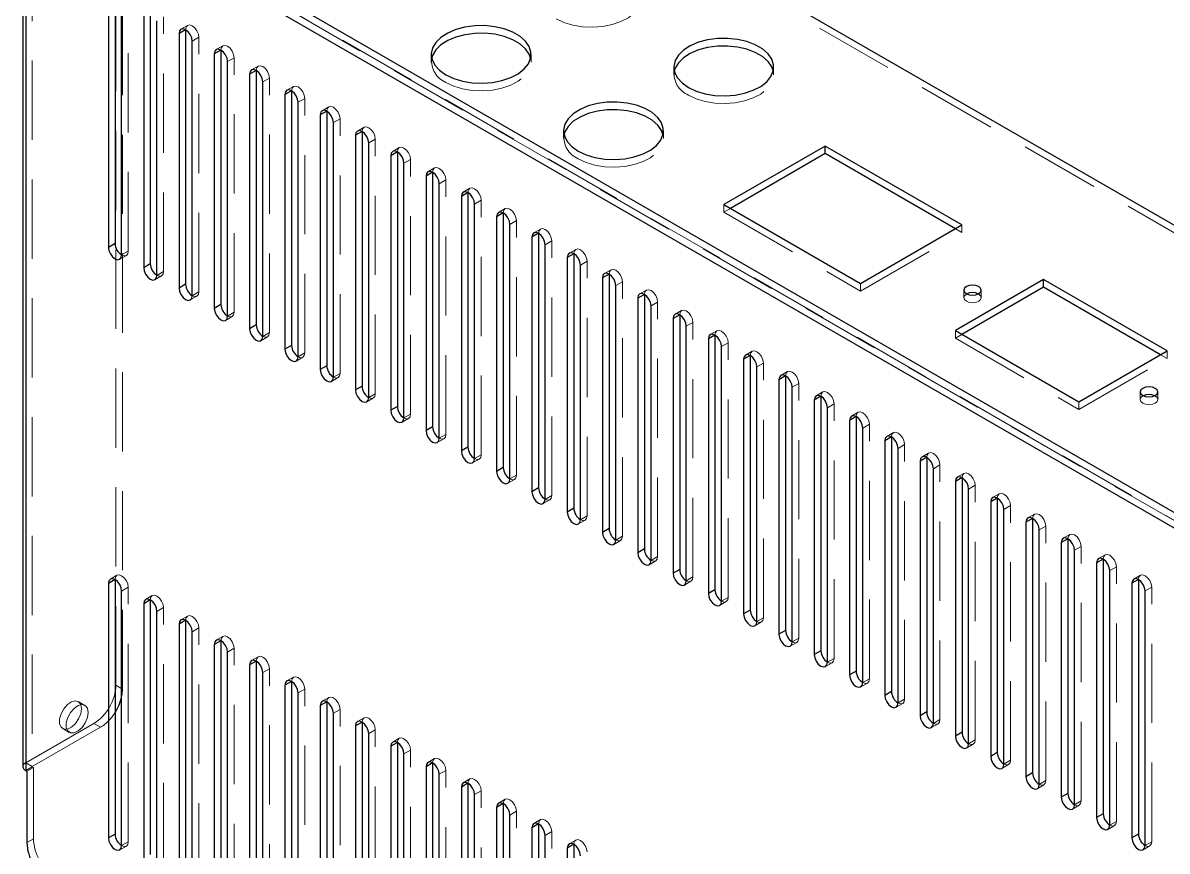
# Model space of a CAD drawing. Header units: millimetres. Extents: x 20 to 1161, y 26 to 820.
# Drawn here: x 962 to 1035.4, y 703.5 to 756.6 of the extents above; entities that cross this region are included whole.
import ezdxf

# ---------------------------------------------------------------- set-up
doc = ezdxf.new("R2010")
doc.units = ezdxf.units.MM
doc.header["$LTSCALE"] = 4
doc.linetypes.add('HIDDEN', pattern=[1.905, 1.27, -0.635])

msp = doc.modelspace()

# ---------------------------------------------------------------- linework, layer by layer
at = {"color": 7, "linetype": 'Continuous', "lineweight": 25}
for p, q in [((980.094, 775.819), (1097.191, 708.22)), ((962.713, 767.418), (1082.638, 698.187)), ((1082.2, 697.427), (962.275, 766.659)), ((962.022, 761.808), (962.022, 708.897)), ((962.204, 761.555), (962.204, 708.644)), ((967.932, 758.788), (967.932, 742.457)), ((967.507, 758.543), (967.507, 742.212)), ((968.356, 741.722), (968.356, 758.053)), ((969.77, 757.237), (969.77, 740.906)), ((970.194, 757.481), (970.194, 741.151)), ((970.619, 740.416), (970.619, 756.747)), ((972.457, 756.175), (972.033, 755.93)), ((972.033, 755.93), (972.033, 739.6)), ((972.457, 756.175), (972.457, 739.844)), ((972.881, 739.11), (972.881, 755.44)), ((974.72, 754.869), (974.296, 754.624)), ((974.296, 754.624), (974.296, 738.293)), ((974.72, 754.869), (974.72, 738.538)), ((975.144, 737.803), (975.144, 754.134)), ((976.983, 753.563), (976.558, 753.318)), ((976.983, 753.563), (976.983, 737.232)), ((976.558, 753.318), (976.558, 736.987)), ((977.407, 736.497), (977.407, 752.828)), ((979.245, 752.256), (978.821, 752.012)), ((978.821, 752.012), (978.821, 735.681)), ((979.245, 752.256), (979.245, 735.926)), ((979.67, 735.191), (979.67, 751.522)), ((981.508, 750.95), (981.084, 750.705)), ((981.084, 750.705), (981.084, 734.374)), ((981.508, 750.95), (981.508, 734.619)), ((981.932, 733.885), (981.932, 750.215)), ((983.771, 749.644), (983.347, 749.399)), ((983.347, 749.399), (983.347, 733.068)), ((983.771, 749.644), (983.771, 733.313)), ((984.195, 732.578), (984.195, 748.909)), ((986.034, 748.338), (985.609, 748.093)), ((986.034, 748.338), (986.034, 732.007)), ((1013.467, 748.713), (1006.961, 744.957)), ((1022.235, 743.651), (1013.467, 748.713)), ((1013.467, 748.223), (1013.467, 748.713)), ((985.609, 748.093), (985.609, 731.762)), ((986.458, 731.272), (986.458, 747.603)), ((1013.467, 748.223), (1007.386, 744.712)), ((1021.81, 743.406), (1013.467, 748.223)), ((988.296, 747.031), (987.872, 746.787)), ((988.296, 747.031), (988.296, 730.701)), ((987.872, 746.787), (987.872, 730.456)), ((988.721, 729.966), (988.721, 746.297)), ((990.559, 745.725), (990.135, 745.48)), ((990.135, 745.48), (990.135, 729.149)), ((990.559, 745.725), (990.559, 729.394)), ((990.983, 728.66), (990.983, 744.99)), ((1006.961, 744.957), (1015.729, 739.895)), ((992.822, 744.419), (992.398, 744.174)), ((992.398, 744.174), (992.398, 727.843)), ((992.822, 744.419), (992.822, 728.088)), ((993.246, 727.353), (993.246, 743.684)), ((1015.729, 739.895), (1022.235, 743.651)), ((995.085, 743.113), (994.66, 742.868)), ((994.66, 742.868), (994.66, 726.537)), ((995.085, 743.113), (995.085, 726.782)), ((967.932, 742.457), (967.507, 742.212)), ((995.509, 726.047), (995.509, 742.378)), ((997.347, 741.806), (996.923, 741.562)), ((997.347, 741.806), (997.347, 725.476)), ((970.194, 741.151), (969.77, 740.906)), ((996.923, 741.562), (996.923, 725.231)), ((997.772, 724.741), (997.772, 741.072)), ((999.61, 740.5), (999.186, 740.255)), ((999.61, 740.5), (999.61, 724.169)), ((972.457, 739.844), (972.033, 739.6)), ((999.186, 740.255), (999.186, 723.924)), ((1000.034, 723.435), (1000.034, 739.765)), ((1027.467, 740.14), (1021.81, 736.875)), ((1027.467, 739.65), (1022.235, 736.63)), ((1035.387, 735.568), (1027.467, 740.14)), ((1027.467, 739.65), (1027.467, 740.14)), ((1034.963, 735.324), (1027.467, 739.65)), ((1001.873, 739.194), (1001.448, 738.949)), ((1001.448, 738.949), (1001.448, 722.618)), ((1001.873, 739.194), (1001.873, 722.863)), ((974.72, 738.538), (974.296, 738.293)), ((1002.297, 722.128), (1002.297, 738.459)), ((1004.135, 737.888), (1003.711, 737.643)), ((1003.711, 737.643), (1003.711, 721.312)), ((1004.135, 737.888), (1004.135, 721.557)), ((976.983, 737.232), (976.558, 736.987)), ((1004.56, 720.822), (1004.56, 737.153)), ((1021.81, 736.875), (1029.73, 732.303)), ((979.245, 735.926), (978.821, 735.681)), ((1006.398, 736.581), (1005.974, 736.337)), ((1005.974, 736.337), (1005.974, 720.006)), ((1006.398, 736.581), (1006.398, 720.251)), ((1006.822, 719.516), (1006.822, 735.847)), ((1008.661, 735.275), (1008.237, 735.03)), ((1008.661, 735.275), (1008.661, 718.944)), ((1029.73, 732.303), (1035.387, 735.568)), ((981.508, 734.619), (981.084, 734.374)), ((1008.237, 735.03), (1008.237, 718.699)), ((1009.085, 718.21), (1009.085, 734.54)), ((1010.924, 733.969), (1010.499, 733.724)), ((1010.499, 733.724), (1010.499, 717.393)), ((1010.924, 733.969), (1010.924, 717.638)), ((983.771, 733.313), (983.347, 733.068)), ((1011.348, 716.903), (1011.348, 733.234)), ((1013.186, 732.663), (1012.762, 732.418)), ((1012.762, 732.418), (1012.762, 716.087)), ((1013.186, 732.663), (1013.186, 716.332)), ((986.034, 732.007), (985.609, 731.762)), ((1013.611, 715.597), (1013.611, 731.928)), ((1015.449, 731.356), (1015.025, 731.112)), ((1015.025, 731.112), (1015.025, 714.781)), ((1015.449, 731.356), (1015.449, 715.026)), ((988.296, 730.701), (987.872, 730.456)), ((1015.873, 714.291), (1015.873, 730.622)), ((1017.712, 730.05), (1017.288, 729.805)), ((1017.712, 730.05), (1017.712, 713.719)), ((990.559, 729.394), (990.135, 729.149)), ((1017.288, 729.805), (1017.288, 713.474)), ((1018.136, 712.985), (1018.136, 729.315)), ((1019.975, 728.744), (1019.55, 728.499)), ((1019.975, 728.744), (1019.975, 712.413)), ((992.822, 728.088), (992.398, 727.843)), ((1019.55, 728.499), (1019.55, 712.168)), ((1020.399, 711.678), (1020.399, 728.009)), ((1022.237, 727.438), (1021.813, 727.193)), ((1021.813, 727.193), (1021.813, 710.862)), ((1022.237, 727.438), (1022.237, 711.107)), ((995.085, 726.782), (994.66, 726.537)), ((1022.662, 710.372), (1022.662, 726.703)), ((1024.5, 726.131), (1024.076, 725.887)), ((1024.076, 725.887), (1024.076, 709.556)), ((1024.5, 726.131), (1024.5, 709.801)), ((997.347, 725.476), (996.923, 725.231)), ((1024.924, 709.066), (1024.924, 725.397)), ((999.61, 724.169), (999.186, 723.924)), ((1026.763, 724.825), (1026.339, 724.58)), ((1026.339, 724.58), (1026.339, 708.249)), ((1026.763, 724.825), (1026.763, 708.494)), ((1027.187, 707.76), (1027.187, 724.09)), ((1029.026, 723.519), (1028.601, 723.274)), ((1029.026, 723.519), (1029.026, 707.188)), ((1001.873, 722.863), (1001.448, 722.618)), ((1028.601, 723.274), (1028.601, 706.943)), ((1029.45, 706.453), (1029.45, 722.784)), ((1031.288, 722.213), (1030.864, 721.968)), ((1030.864, 721.968), (1030.864, 705.637)), ((1031.288, 722.213), (1031.288, 705.882)), ((1004.135, 721.557), (1003.711, 721.312)), ((1031.713, 705.147), (1031.713, 721.478)), ((967.932, 720.9), (967.507, 720.655)), ((967.507, 720.655), (967.507, 704.325)), ((967.932, 720.9), (967.932, 704.569)), ((1033.551, 720.906), (1033.127, 720.661)), ((1033.127, 720.661), (1033.127, 704.331)), ((1033.551, 720.906), (1033.551, 704.576)), ((968.356, 703.835), (968.356, 720.165)), ((1006.398, 720.251), (1005.974, 720.006)), ((1033.975, 703.841), (1033.975, 720.172)), ((970.194, 719.594), (969.77, 719.349)), ((969.77, 719.349), (969.77, 703.018)), ((970.194, 719.594), (970.194, 703.263)), ((970.619, 702.528), (970.619, 718.859)), ((972.457, 718.288), (972.033, 718.043)), ((972.457, 718.288), (972.457, 701.957)), ((1008.661, 718.944), (1008.237, 718.699)), ((972.033, 718.043), (972.033, 701.712)), ((972.881, 701.222), (972.881, 717.553)), ((1010.924, 717.638), (1010.499, 717.393)), ((974.72, 716.981), (974.296, 716.737)), ((974.72, 716.981), (974.72, 700.651)), ((974.296, 716.737), (974.296, 700.406)), ((975.144, 699.916), (975.144, 716.247)), ((1013.186, 716.332), (1012.762, 716.087)), ((976.983, 715.675), (976.558, 715.43)), ((976.558, 715.43), (976.558, 699.1)), ((976.983, 715.675), (976.983, 699.344)), ((977.407, 698.61), (977.407, 714.94)), ((1015.449, 715.026), (1015.025, 714.781)), ((979.245, 714.369), (978.821, 714.124)), ((978.821, 714.124), (978.821, 697.793)), ((979.245, 714.369), (979.245, 698.038)), ((979.67, 697.303), (979.67, 713.634)), ((1017.712, 713.719), (1017.288, 713.474)), ((981.508, 713.063), (981.084, 712.818)), ((981.084, 712.818), (981.084, 696.487)), ((981.508, 713.063), (981.508, 696.732)), ((1019.975, 712.413), (1019.55, 712.168)), ((981.932, 695.997), (981.932, 712.328)), ((983.771, 711.756), (983.347, 711.512)), ((983.771, 711.756), (983.771, 695.426)), ((983.347, 711.512), (983.347, 695.181)), ((984.195, 694.691), (984.195, 711.022)), ((1022.237, 711.107), (1021.813, 710.862)), ((986.034, 710.45), (985.609, 710.205)), ((985.609, 710.205), (985.609, 693.874)), ((986.034, 710.45), (986.034, 694.119)), ((986.458, 693.385), (986.458, 709.715)), ((1024.5, 709.801), (1024.076, 709.556)), ((988.296, 709.144), (987.872, 708.899)), ((987.872, 708.899), (987.872, 692.568)), ((988.296, 709.144), (988.296, 692.813)), ((962.204, 708.644), (962.275, 708.603)), ((962.275, 708.603), (962.275, 704.03)), ((988.721, 692.078), (988.721, 708.409)), ((1026.763, 708.494), (1026.339, 708.249)), ((990.559, 707.838), (990.135, 707.593)), ((990.135, 707.593), (990.135, 691.262)), ((990.559, 707.838), (990.559, 691.507)), ((990.983, 690.772), (990.983, 707.103)), ((992.822, 706.531), (992.398, 706.287)), ((992.822, 706.531), (992.822, 690.201)), ((1029.026, 707.188), (1028.601, 706.943)), ((992.398, 706.287), (992.398, 689.956)), ((993.246, 689.466), (993.246, 705.797)), ((1031.288, 705.882), (1030.864, 705.637)), ((995.085, 705.225), (994.66, 704.98)), ((995.085, 705.225), (995.085, 688.894)), ((967.932, 704.569), (967.507, 704.325)), ((994.66, 704.98), (994.66, 688.649)), ((995.509, 688.16), (995.509, 704.49)), ((1033.551, 704.576), (1033.127, 704.331)), ((997.347, 703.919), (996.923, 703.674)), ((996.923, 703.674), (996.923, 687.343)), ((997.347, 703.919), (997.347, 687.588))]:
    msp.add_line(p, q, dxfattribs=at)
at = {"color": 7, "linetype": 'HIDDEN', "lineweight": 18}
for p, q in [((980.094, 775.329), (1097.191, 707.73)), ((1082.624, 697.672), (962.699, 766.904)), ((962.713, 766.928), (1082.638, 697.697)), ((967.988, 714.122), (967.988, 763.768)), ((968.412, 713.877), (968.412, 763.523)), ((962.622, 761.808), (962.622, 708.897)), ((962.628, 761.8), (962.628, 708.888)), ((968.78, 741.967), (968.78, 758.298)), ((971.043, 740.661), (971.043, 756.992)), ((972.581, 756.45), (972.157, 756.205)), ((973.306, 755.685), (972.881, 755.44)), ((973.306, 739.355), (973.306, 755.685)), ((974.844, 755.144), (974.42, 754.899)), ((975.568, 754.379), (975.144, 754.134)), ((975.568, 738.048), (975.568, 754.379)), ((988.205, 754.591), (988.205, 754.101)), ((994.605, 754.101), (994.605, 754.591)), ((977.107, 753.837), (976.683, 753.593)), ((1003.761, 753.774), (1003.761, 753.284)), ((1010.161, 753.284), (1010.161, 753.774)), ((977.831, 753.073), (977.407, 752.828)), ((977.831, 736.742), (977.831, 753.073)), ((979.37, 752.531), (978.945, 752.286)), ((980.094, 751.767), (979.67, 751.522)), ((980.094, 735.436), (980.094, 751.767)), ((981.632, 751.225), (981.208, 750.98)), ((982.357, 750.46), (981.932, 750.215)), ((982.357, 734.13), (982.357, 750.46)), ((983.895, 749.919), (983.471, 749.674)), ((984.619, 749.154), (984.195, 748.909)), ((984.619, 732.823), (984.619, 749.154)), ((996.69, 749.692), (996.69, 749.202)), ((1003.09, 749.202), (1003.09, 749.692)), ((986.158, 748.612), (985.734, 748.368)), ((986.882, 747.848), (986.458, 747.603)), ((986.882, 731.517), (986.882, 747.848)), ((988.421, 747.306), (987.996, 747.061)), ((989.145, 746.542), (988.721, 746.297)), ((989.145, 730.211), (989.145, 746.542)), ((990.683, 746), (990.259, 745.755)), ((991.408, 745.235), (990.983, 744.99)), ((991.408, 728.905), (991.408, 745.235)), ((992.946, 744.694), (992.522, 744.449)), ((1006.961, 744.467), (1006.961, 744.957)), ((1007.386, 744.712), (1006.961, 744.467)), ((1006.961, 744.467), (1015.729, 739.406)), ((993.67, 743.929), (993.246, 743.684)), ((993.67, 727.598), (993.67, 743.929)), ((995.209, 743.387), (994.785, 743.142)), ((1022.235, 743.161), (1021.81, 743.406)), ((1022.235, 743.161), (1022.235, 743.651)), ((995.933, 742.623), (995.509, 742.378)), ((995.933, 726.292), (995.933, 742.623)), ((1015.729, 739.406), (1022.235, 743.161)), ((968.78, 741.967), (968.356, 741.722)), ((997.472, 742.081), (997.047, 741.836)), ((968.232, 741.447), (968.656, 741.692)), ((998.196, 741.317), (997.772, 741.072)), ((998.196, 724.986), (998.196, 741.317)), ((970.494, 740.141), (970.919, 740.386)), ((971.043, 740.661), (970.619, 740.416)), ((999.734, 740.775), (999.31, 740.53)), ((1000.459, 740.01), (1000.034, 739.765)), ((1000.459, 723.68), (1000.459, 740.01)), ((1015.729, 739.406), (1015.729, 739.895)), ((972.757, 738.835), (973.181, 739.08)), ((973.306, 739.355), (972.881, 739.11)), ((1001.997, 739.469), (1001.573, 739.224)), ((1022.354, 739.471), (1022.354, 738.981)), ((1023.474, 738.981), (1023.474, 739.471)), ((1002.721, 738.704), (1002.297, 738.459)), ((1002.721, 722.373), (1002.721, 738.704)), ((1004.26, 738.162), (1003.836, 737.917)), ((975.02, 737.529), (975.444, 737.774)), ((975.568, 738.048), (975.144, 737.803)), ((1004.984, 737.398), (1004.56, 737.153)), ((1004.984, 721.067), (1004.984, 737.398)), ((977.831, 736.742), (977.407, 736.497)), ((1006.523, 736.856), (1006.098, 736.611)), ((1021.81, 736.385), (1021.81, 736.875)), ((1022.235, 736.63), (1021.81, 736.385)), ((977.283, 736.222), (977.707, 736.467)), ((1007.247, 736.092), (1006.822, 735.847)), ((1007.247, 719.761), (1007.247, 736.092)), ((1021.81, 736.385), (1029.73, 731.813)), ((979.545, 734.916), (979.97, 735.161)), ((980.094, 735.436), (979.67, 735.191)), ((1008.785, 735.55), (1008.361, 735.305)), ((1035.387, 735.079), (1034.963, 735.324)), ((1035.387, 735.079), (1035.387, 735.568)), ((1009.509, 734.785), (1009.085, 734.54)), ((1009.509, 718.455), (1009.509, 734.785)), ((1029.73, 731.813), (1035.387, 735.079)), ((981.808, 733.61), (982.232, 733.855)), ((982.357, 734.13), (981.932, 733.885)), ((1011.048, 734.244), (1010.624, 733.999)), ((1011.772, 733.479), (1011.348, 733.234)), ((1011.772, 717.148), (1011.772, 733.479)), ((1013.311, 732.937), (1012.886, 732.692)), ((1033.667, 732.94), (1033.667, 732.45)), ((1034.787, 732.45), (1034.787, 732.94)), ((984.071, 732.304), (984.495, 732.549)), ((984.619, 732.823), (984.195, 732.578)), ((1029.73, 731.813), (1029.73, 732.303)), ((986.882, 731.517), (986.458, 731.272)), ((1014.035, 732.173), (1013.611, 731.928)), ((1014.035, 715.842), (1014.035, 732.173)), ((1015.573, 731.631), (1015.149, 731.386)), ((986.334, 730.997), (986.758, 731.242)), ((1016.298, 730.867), (1015.873, 730.622)), ((1016.298, 714.536), (1016.298, 730.867)), ((989.145, 730.211), (988.721, 729.966)), ((1017.836, 730.325), (1017.412, 730.08)), ((988.596, 729.691), (989.021, 729.936)), ((1018.56, 729.56), (1018.136, 729.315)), ((1018.56, 713.23), (1018.56, 729.56)), ((990.859, 728.385), (991.283, 728.63)), ((991.408, 728.905), (990.983, 728.66)), ((1020.099, 729.019), (1019.675, 728.774)), ((1020.823, 728.254), (1020.399, 728.009)), ((1020.823, 711.923), (1020.823, 728.254)), ((993.122, 727.079), (993.546, 727.324)), ((993.67, 727.598), (993.246, 727.353)), ((1022.362, 727.712), (1021.937, 727.467)), ((1023.086, 726.948), (1022.662, 726.703)), ((1023.086, 710.617), (1023.086, 726.948)), ((1024.624, 726.406), (1024.2, 726.161)), ((995.384, 725.772), (995.809, 726.017)), ((995.933, 726.292), (995.509, 726.047)), ((1025.349, 725.642), (1024.924, 725.397)), ((1025.349, 709.311), (1025.349, 725.642)), ((998.196, 724.986), (997.772, 724.741)), ((1026.887, 725.1), (1026.463, 724.855)), ((997.647, 724.466), (998.072, 724.711)), ((1027.611, 724.335), (1027.187, 724.09)), ((1027.611, 708.005), (1027.611, 724.335)), ((999.91, 723.16), (1000.334, 723.405)), ((1000.459, 723.68), (1000.034, 723.435)), ((1029.15, 723.794), (1028.726, 723.549)), ((1029.874, 723.029), (1029.45, 722.784)), ((1029.874, 706.698), (1029.874, 723.029)), ((1002.173, 721.854), (1002.597, 722.099)), ((1002.721, 722.373), (1002.297, 722.128)), ((1031.413, 722.487), (1030.988, 722.242)), ((1032.137, 721.723), (1031.713, 721.478)), ((1032.137, 705.392), (1032.137, 721.723)), ((968.056, 721.175), (967.632, 720.93)), ((1004.435, 720.547), (1004.86, 720.792)), ((1004.984, 721.067), (1004.56, 720.822)), ((1033.675, 721.181), (1033.251, 720.936)), ((968.78, 720.41), (968.356, 720.165)), ((968.78, 704.08), (968.78, 720.41)), ((970.319, 719.869), (969.894, 719.624)), ((1007.247, 719.761), (1006.822, 719.516)), ((1034.4, 720.417), (1033.975, 720.172)), ((1034.4, 704.086), (1034.4, 720.417)), ((971.043, 719.104), (970.619, 718.859)), ((971.043, 702.773), (971.043, 719.104)), ((1006.698, 719.241), (1007.122, 719.486)), ((972.581, 718.562), (972.157, 718.318)), ((1009.509, 718.455), (1009.085, 718.21)), ((973.306, 717.798), (972.881, 717.553)), ((973.306, 701.467), (973.306, 717.798)), ((1008.961, 717.935), (1009.385, 718.18)), ((974.844, 717.256), (974.42, 717.011)), ((1011.224, 716.629), (1011.648, 716.874)), ((1011.772, 717.148), (1011.348, 716.903)), ((975.568, 716.492), (975.144, 716.247)), ((975.568, 700.161), (975.568, 716.492)), ((977.107, 715.95), (976.683, 715.705)), ((1013.486, 715.322), (1013.911, 715.567)), ((1014.035, 715.842), (1013.611, 715.597)), ((977.831, 715.185), (977.407, 714.94)), ((977.831, 698.855), (977.831, 715.185)), ((979.37, 714.644), (978.945, 714.399)), ((968.412, 713.877), (967.988, 714.122)), ((980.094, 713.879), (979.67, 713.634)), ((980.094, 697.548), (980.094, 713.879)), ((1015.749, 714.016), (1016.173, 714.261)), ((1016.298, 714.536), (1015.873, 714.291)), ((981.632, 713.337), (981.208, 713.093)), ((1018.56, 713.23), (1018.136, 712.985)), ((965.999, 712.833), (965.575, 713.078)), ((982.357, 712.573), (981.932, 712.328)), ((982.357, 696.242), (982.357, 712.573)), ((1018.012, 712.71), (1018.436, 712.955)), ((962.204, 709.15), (966.574, 711.672)), ((966.574, 711.672), (966.998, 711.427)), ((983.895, 712.031), (983.471, 711.786)), ((1020.275, 711.404), (1020.699, 711.649)), ((1020.823, 711.923), (1020.399, 711.678)), ((962.628, 708.905), (966.998, 711.427)), ((964.575, 711.345), (964.999, 711.1)), ((984.619, 711.267), (984.195, 711.022)), ((984.619, 694.936), (984.619, 711.267)), ((986.158, 710.725), (985.734, 710.48)), ((1022.537, 710.097), (1022.962, 710.342)), ((1023.086, 710.617), (1022.662, 710.372)), ((986.882, 709.96), (986.458, 709.715)), ((986.882, 693.63), (986.882, 709.96)), ((962.628, 708.905), (962.204, 709.15)), ((962.628, 708.888), (962.204, 708.644)), ((962.699, 708.848), (962.275, 708.603)), ((962.628, 708.888), (962.699, 708.848)), ((962.699, 708.848), (962.699, 704.275)), ((988.421, 709.419), (987.996, 709.174)), ((1024.8, 708.791), (1025.224, 709.036)), ((1025.349, 709.311), (1024.924, 709.066)), ((989.145, 708.654), (988.721, 708.409)), ((989.145, 692.323), (989.145, 708.654)), ((990.683, 708.112), (990.259, 707.868)), ((1027.611, 708.005), (1027.187, 707.76)), ((991.408, 707.348), (990.983, 707.103)), ((991.408, 691.017), (991.408, 707.348)), ((1027.063, 707.485), (1027.487, 707.73)), ((992.946, 706.806), (992.522, 706.561)), ((1029.874, 706.698), (1029.45, 706.453)), ((993.67, 706.042), (993.246, 705.797)), ((993.67, 689.711), (993.67, 706.042)), ((1029.326, 706.179), (1029.75, 706.424)), ((995.209, 705.5), (994.785, 705.255)), ((1031.588, 704.872), (1032.013, 705.117)), ((1032.137, 705.392), (1031.713, 705.147)), ((995.933, 704.735), (995.509, 704.49)), ((995.933, 688.405), (995.933, 704.735)), ((962.699, 704.275), (962.275, 704.03)), ((968.232, 703.56), (968.656, 703.805)), ((968.78, 704.08), (968.356, 703.835)), ((997.472, 704.194), (997.047, 703.949)), ((1033.851, 703.566), (1034.275, 703.811)), ((1034.4, 704.086), (1033.975, 703.841))]:
    msp.add_line(p, q, dxfattribs=at)
at = {"color": 7, "linetype": 'HIDDEN', "lineweight": 18, "flags": 128}
for points in [[(996.213, 756.877), (996.715, 756.64), (997.289, 756.467), (997.911, 756.365), (998.557, 756.336), (999.199, 756.383), (999.812, 756.504), (1000.37, 756.694), (1000.85, 756.944), (1001.234, 757.246), (1001.504, 757.585), (1001.65, 757.95), (1001.667, 758.323), (1001.648, 758.428)], [(973.306, 755.685), (973.273, 755.892), (973.181, 756.104), (973.044, 756.289), (972.881, 756.42), (972.719, 756.477), (972.581, 756.45), (972.489, 756.344), (972.457, 756.175)], [(975.568, 754.379), (975.536, 754.585), (975.444, 754.797), (975.306, 754.983), (975.144, 755.114), (974.982, 755.17), (974.844, 755.144), (974.752, 755.038), (974.72, 754.869)], [(989.142, 752.795), (989.644, 752.558), (990.218, 752.385), (990.84, 752.283), (991.486, 752.254), (992.128, 752.301), (992.741, 752.422), (993.299, 752.612), (993.779, 752.862), (994.163, 753.164), (994.433, 753.503), (994.579, 753.867), (994.596, 754.241), (994.577, 754.346)], [(977.831, 753.073), (977.799, 753.279), (977.707, 753.491), (977.569, 753.677), (977.407, 753.808), (977.244, 753.864), (977.107, 753.837), (977.015, 753.732), (976.983, 753.563)], [(1004.699, 751.978), (1005.2, 751.742), (1005.774, 751.569), (1006.397, 751.466), (1007.042, 751.438), (1007.685, 751.485), (1008.297, 751.606), (1008.855, 751.795), (1009.336, 752.046), (1009.719, 752.347), (1009.989, 752.687), (1010.136, 753.051), (1010.152, 753.425), (1010.133, 753.529)], [(980.094, 751.767), (980.062, 751.973), (979.97, 752.185), (979.832, 752.37), (979.67, 752.501), (979.507, 752.558), (979.37, 752.531), (979.278, 752.425), (979.245, 752.256)], [(982.357, 750.46), (982.324, 750.667), (982.232, 750.879), (982.095, 751.064), (981.932, 751.195), (981.77, 751.252), (981.632, 751.225), (981.54, 751.119), (981.508, 750.95)], [(984.619, 749.154), (984.587, 749.36), (984.495, 749.572), (984.357, 749.758), (984.195, 749.889), (984.033, 749.945), (983.895, 749.919), (983.803, 749.813), (983.771, 749.644)], [(997.627, 747.896), (998.129, 747.66), (998.703, 747.487), (999.326, 747.384), (999.971, 747.356), (1000.614, 747.403), (1001.226, 747.524), (1001.784, 747.713), (1002.265, 747.964), (1002.648, 748.265), (1002.918, 748.605), (1003.065, 748.969), (1003.081, 749.343), (1003.062, 749.447)], [(986.882, 747.848), (986.85, 748.054), (986.758, 748.266), (986.62, 748.452), (986.458, 748.583), (986.295, 748.639), (986.158, 748.612), (986.066, 748.507), (986.034, 748.338)], [(989.145, 746.542), (989.113, 746.748), (989.021, 746.96), (988.883, 747.145), (988.721, 747.276), (988.558, 747.333), (988.421, 747.306), (988.329, 747.2), (988.296, 747.031)], [(991.408, 745.235), (991.375, 745.442), (991.283, 745.654), (991.146, 745.839), (990.983, 745.97), (990.821, 746.027), (990.683, 746), (990.591, 745.894), (990.559, 745.725)], [(993.67, 743.929), (993.638, 744.135), (993.546, 744.347), (993.408, 744.533), (993.246, 744.664), (993.084, 744.72), (992.946, 744.694), (992.854, 744.588), (992.822, 744.419)], [(995.933, 742.623), (995.901, 742.829), (995.809, 743.041), (995.671, 743.227), (995.509, 743.358), (995.346, 743.414), (995.209, 743.387), (995.117, 743.282), (995.085, 743.113)], [(968.356, 741.722), (968.518, 741.666), (968.656, 741.692), (968.748, 741.798), (968.78, 741.967)], [(998.196, 741.317), (998.163, 741.523), (998.072, 741.735), (997.934, 741.92), (997.772, 742.051), (997.609, 742.108), (997.472, 742.081), (997.38, 741.975), (997.347, 741.806)], [(970.619, 740.416), (970.781, 740.359), (970.919, 740.386), (971.011, 740.492), (971.043, 740.661)], [(1000.459, 740.01), (1000.426, 740.216), (1000.334, 740.429), (1000.197, 740.614), (1000.034, 740.745), (999.872, 740.802), (999.734, 740.775), (999.642, 740.669), (999.61, 740.5)], [(972.881, 739.11), (973.044, 739.053), (973.181, 739.08), (973.273, 739.186), (973.306, 739.355)], [(1002.721, 738.704), (1002.689, 738.91), (1002.597, 739.122), (1002.459, 739.308), (1002.297, 739.439), (1002.135, 739.495), (1001.997, 739.469), (1001.905, 739.363), (1001.873, 739.194)], [(1022.548, 739.226), (1022.518, 739.21), (1022.396, 739.105), (1022.354, 738.981), (1022.396, 738.857), (1022.518, 738.752)], [(1022.518, 738.752), (1022.699, 738.682), (1022.914, 738.658), (1023.128, 738.682), (1023.31, 738.752), (1023.431, 738.857), (1023.474, 738.981), (1023.431, 739.105), (1023.31, 739.21), (1023.279, 739.226)], [(1004.984, 737.398), (1004.952, 737.604), (1004.86, 737.816), (1004.722, 738.002), (1004.56, 738.133), (1004.397, 738.189), (1004.26, 738.162), (1004.168, 738.057), (1004.135, 737.888)], [(975.144, 737.803), (975.306, 737.747), (975.444, 737.774), (975.536, 737.879), (975.568, 738.048)], [(977.407, 736.497), (977.569, 736.441), (977.707, 736.467), (977.799, 736.573), (977.831, 736.742)], [(1007.247, 736.092), (1007.214, 736.298), (1007.122, 736.51), (1006.985, 736.695), (1006.822, 736.826), (1006.66, 736.883), (1006.522, 736.856), (1006.431, 736.75), (1006.398, 736.581)], [(979.67, 735.191), (979.832, 735.134), (979.97, 735.161), (980.062, 735.267), (980.094, 735.436)], [(1009.509, 734.785), (1009.477, 734.991), (1009.385, 735.204), (1009.248, 735.389), (1009.085, 735.52), (1008.923, 735.577), (1008.785, 735.55), (1008.693, 735.444), (1008.661, 735.275)], [(981.932, 733.885), (982.095, 733.828), (982.232, 733.855), (982.324, 733.961), (982.357, 734.13)], [(1011.772, 733.479), (1011.74, 733.685), (1011.648, 733.897), (1011.51, 734.083), (1011.348, 734.214), (1011.186, 734.27), (1011.048, 734.244), (1010.956, 734.138), (1010.924, 733.969)], [(1014.035, 732.173), (1014.003, 732.379), (1013.911, 732.591), (1013.773, 732.777), (1013.611, 732.908), (1013.448, 732.964), (1013.311, 732.937), (1013.219, 732.832), (1013.186, 732.663)], [(984.195, 732.578), (984.357, 732.522), (984.495, 732.549), (984.587, 732.654), (984.619, 732.823)], [(1033.862, 732.695), (1033.831, 732.678), (1033.71, 732.573), (1033.667, 732.45), (1033.71, 732.326), (1033.831, 732.221)], [(1033.831, 732.221), (1034.013, 732.151), (1034.227, 732.126), (1034.442, 732.151), (1034.623, 732.221), (1034.745, 732.326), (1034.787, 732.45), (1034.745, 732.573), (1034.623, 732.678), (1034.593, 732.695)], [(986.458, 731.272), (986.62, 731.216), (986.758, 731.242), (986.85, 731.348), (986.882, 731.517)], [(1016.298, 730.867), (1016.265, 731.073), (1016.173, 731.285), (1016.036, 731.47), (1015.873, 731.601), (1015.711, 731.658), (1015.573, 731.631), (1015.481, 731.525), (1015.449, 731.356)], [(988.721, 729.966), (988.883, 729.909), (989.021, 729.936), (989.113, 730.042), (989.145, 730.211)], [(1018.56, 729.56), (1018.528, 729.766), (1018.436, 729.979), (1018.299, 730.164), (1018.136, 730.295), (1017.974, 730.352), (1017.836, 730.325), (1017.744, 730.219), (1017.712, 730.05)], [(990.983, 728.66), (991.146, 728.603), (991.283, 728.63), (991.375, 728.736), (991.408, 728.905)], [(1020.823, 728.254), (1020.791, 728.46), (1020.699, 728.672), (1020.561, 728.858), (1020.399, 728.989), (1020.237, 729.045), (1020.099, 729.019), (1020.007, 728.913), (1019.975, 728.744)], [(993.246, 727.353), (993.408, 727.297), (993.546, 727.324), (993.638, 727.429), (993.67, 727.598)], [(1023.086, 726.948), (1023.054, 727.154), (1022.962, 727.366), (1022.824, 727.552), (1022.662, 727.683), (1022.499, 727.739), (1022.362, 727.712), (1022.27, 727.607), (1022.237, 727.438)], [(1025.349, 725.642), (1025.316, 725.848), (1025.224, 726.06), (1025.087, 726.245), (1024.924, 726.376), (1024.762, 726.433), (1024.624, 726.406), (1024.532, 726.3), (1024.5, 726.131)], [(995.509, 726.047), (995.671, 725.991), (995.809, 726.017), (995.901, 726.123), (995.933, 726.292)], [(997.772, 724.741), (997.934, 724.684), (998.072, 724.711), (998.163, 724.817), (998.196, 724.986)], [(1027.611, 724.335), (1027.579, 724.541), (1027.487, 724.753), (1027.35, 724.939), (1027.187, 725.07), (1027.025, 725.127), (1026.887, 725.1), (1026.795, 724.994), (1026.763, 724.825)], [(1000.034, 723.435), (1000.197, 723.378), (1000.334, 723.405), (1000.426, 723.511), (1000.459, 723.68)], [(1029.874, 723.029), (1029.842, 723.235), (1029.75, 723.447), (1029.612, 723.633), (1029.45, 723.764), (1029.288, 723.82), (1029.15, 723.794), (1029.058, 723.688), (1029.026, 723.519)], [(1002.297, 722.128), (1002.459, 722.072), (1002.597, 722.099), (1002.689, 722.204), (1002.721, 722.373)], [(1032.137, 721.723), (1032.105, 721.929), (1032.013, 722.141), (1031.875, 722.327), (1031.713, 722.458), (1031.55, 722.514), (1031.413, 722.487), (1031.321, 722.382), (1031.288, 722.213)], [(968.78, 720.41), (968.748, 720.617), (968.656, 720.829), (968.518, 721.014), (968.356, 721.145), (968.194, 721.202), (968.056, 721.175), (967.964, 721.069), (967.932, 720.9)], [(1034.4, 720.417), (1034.367, 720.623), (1034.275, 720.835), (1034.138, 721.02), (1033.975, 721.151), (1033.813, 721.208), (1033.675, 721.181), (1033.583, 721.075), (1033.551, 720.906)], [(1004.56, 720.822), (1004.722, 720.766), (1004.86, 720.792), (1004.952, 720.898), (1004.984, 721.067)], [(971.043, 719.104), (971.011, 719.31), (970.919, 719.522), (970.781, 719.708), (970.619, 719.839), (970.456, 719.895), (970.319, 719.869), (970.227, 719.763), (970.194, 719.594)], [(1006.822, 719.516), (1006.985, 719.459), (1007.122, 719.486), (1007.214, 719.592), (1007.247, 719.761)], [(973.306, 717.798), (973.273, 718.004), (973.181, 718.216), (973.044, 718.402), (972.881, 718.533), (972.719, 718.589), (972.581, 718.562), (972.489, 718.457), (972.457, 718.288)], [(1009.085, 718.21), (1009.248, 718.153), (1009.385, 718.18), (1009.477, 718.286), (1009.509, 718.455)], [(975.568, 716.492), (975.536, 716.698), (975.444, 716.91), (975.306, 717.095), (975.144, 717.226), (974.982, 717.283), (974.844, 717.256), (974.752, 717.15), (974.72, 716.981)], [(1011.348, 716.903), (1011.51, 716.847), (1011.648, 716.874), (1011.74, 716.979), (1011.772, 717.148)], [(977.831, 715.185), (977.799, 715.392), (977.707, 715.604), (977.569, 715.789), (977.407, 715.92), (977.244, 715.977), (977.107, 715.95), (977.015, 715.844), (976.983, 715.675)], [(1013.611, 715.597), (1013.773, 715.541), (1013.911, 715.567), (1014.003, 715.673), (1014.035, 715.842)], [(980.094, 713.879), (980.062, 714.085), (979.97, 714.297), (979.832, 714.483), (979.67, 714.614), (979.507, 714.67), (979.37, 714.644), (979.278, 714.538), (979.245, 714.369)], [(968.356, 713.387), (968.385, 713.543), (968.412, 713.877)], [(1015.873, 714.291), (1016.036, 714.234), (1016.173, 714.261), (1016.265, 714.367), (1016.298, 714.536)], [(965.782, 712.62), (965.734, 712.887), (965.597, 713.063), (965.39, 713.124), (965.14, 713.062), (964.881, 712.885), (964.649, 712.617), (964.474, 712.294), (964.38, 711.96), (964.38, 711.66), (964.474, 711.435), (964.649, 711.314), (964.881, 711.314), (965.14, 711.436), (965.39, 711.662), (965.597, 711.963), (965.734, 712.297), (965.782, 712.62)], [(982.357, 712.573), (982.324, 712.779), (982.232, 712.991), (982.095, 713.177), (981.932, 713.308), (981.77, 713.364), (981.632, 713.337), (981.54, 713.232), (981.508, 713.063)], [(1018.136, 712.985), (1018.299, 712.928), (1018.436, 712.955), (1018.528, 713.061), (1018.56, 713.23)], [(966.206, 712.375), (966.159, 712.642), (966.022, 712.818), (965.814, 712.879), (965.564, 712.817), (965.306, 712.64), (965.073, 712.372), (964.898, 712.049), (964.804, 711.715), (964.804, 711.415), (964.898, 711.19), (965.073, 711.069), (965.306, 711.069), (965.564, 711.191), (965.814, 711.418), (966.022, 711.718), (966.159, 712.052), (966.206, 712.375)], [(984.619, 711.267), (984.587, 711.473), (984.495, 711.685), (984.357, 711.87), (984.195, 712.001), (984.033, 712.058), (983.895, 712.031), (983.803, 711.925), (983.771, 711.756)], [(1020.399, 711.678), (1020.561, 711.622), (1020.699, 711.649), (1020.791, 711.754), (1020.823, 711.923)], [(986.882, 709.96), (986.85, 710.167), (986.758, 710.379), (986.62, 710.564), (986.458, 710.695), (986.295, 710.752), (986.158, 710.725), (986.066, 710.619), (986.034, 710.45)], [(1022.662, 710.372), (1022.824, 710.316), (1022.962, 710.342), (1023.054, 710.448), (1023.086, 710.617)], [(989.145, 708.654), (989.113, 708.86), (989.021, 709.072), (988.883, 709.258), (988.721, 709.389), (988.558, 709.445), (988.421, 709.419), (988.329, 709.313), (988.296, 709.144)], [(1024.924, 709.066), (1025.087, 709.009), (1025.224, 709.036), (1025.316, 709.142), (1025.349, 709.311)], [(991.408, 707.348), (991.375, 707.554), (991.283, 707.766), (991.146, 707.952), (990.983, 708.083), (990.821, 708.139), (990.683, 708.112), (990.591, 708.007), (990.559, 707.838)], [(1027.187, 707.76), (1027.35, 707.703), (1027.487, 707.73), (1027.579, 707.836), (1027.611, 708.005)], [(993.67, 706.042), (993.638, 706.248), (993.546, 706.46), (993.408, 706.645), (993.246, 706.776), (993.084, 706.833), (992.946, 706.806), (992.854, 706.7), (992.822, 706.531)], [(1029.45, 706.453), (1029.612, 706.397), (1029.75, 706.424), (1029.842, 706.529), (1029.874, 706.698)], [(995.933, 704.735), (995.901, 704.942), (995.809, 705.154), (995.671, 705.339), (995.509, 705.47), (995.346, 705.527), (995.209, 705.5), (995.117, 705.394), (995.085, 705.225)], [(1031.713, 705.147), (1031.875, 705.091), (1032.013, 705.117), (1032.105, 705.223), (1032.137, 705.392)], [(968.356, 703.835), (968.518, 703.778), (968.656, 703.805), (968.748, 703.911), (968.78, 704.08)], [(998.196, 703.429), (998.163, 703.635), (998.072, 703.847), (997.934, 704.033), (997.772, 704.164), (997.609, 704.22), (997.472, 704.194), (997.38, 704.088), (997.347, 703.919)], [(1033.975, 703.841), (1034.138, 703.784), (1034.275, 703.811), (1034.367, 703.917), (1034.4, 704.086)]]:
    msp.add_lwpolyline(points, dxfattribs=at)
at = {"color": 7, "linetype": 'Continuous', "lineweight": 25, "flags": 128}
for points in [[(989.142, 753.285), (989.644, 753.048), (990.218, 752.875), (990.84, 752.772), (991.486, 752.744), (992.128, 752.791), (992.741, 752.912), (993.299, 753.102), (993.779, 753.352), (994.163, 753.654), (994.433, 753.993), (994.579, 754.357), (994.596, 754.731), (994.481, 755.099), (994.241, 755.446), (993.885, 755.758), (993.427, 756.022), (992.886, 756.228), (992.285, 756.367), (991.648, 756.433), (991.001, 756.423), (990.37, 756.339), (989.782, 756.183), (989.26, 755.962), (988.826, 755.684), (988.497, 755.362), (988.288, 755.008), (988.206, 754.638), (988.255, 754.265), (988.433, 753.906), (988.733, 753.574), (989.142, 753.285)], [(972.881, 755.44), (972.849, 755.647), (972.757, 755.859), (972.619, 756.044), (972.457, 756.175), (972.295, 756.232), (972.157, 756.205), (972.065, 756.099), (972.033, 755.93)], [(994.577, 754.346), (994.481, 754.609), (994.241, 754.956), (993.885, 755.268), (993.427, 755.533), (992.886, 755.738), (992.285, 755.877), (991.648, 755.943), (991.001, 755.933), (990.37, 755.849), (989.782, 755.693), (989.26, 755.472), (988.826, 755.194), (988.497, 754.872), (988.288, 754.518), (988.233, 754.346)], [(1004.699, 752.468), (1005.2, 752.232), (1005.774, 752.059), (1006.397, 751.956), (1007.042, 751.928), (1007.685, 751.975), (1008.297, 752.096), (1008.855, 752.285), (1009.336, 752.536), (1009.719, 752.837), (1009.989, 753.177), (1010.136, 753.541), (1010.152, 753.915), (1010.038, 754.283), (1009.798, 754.63), (1009.441, 754.942), (1008.983, 755.206), (1008.443, 755.412), (1007.842, 755.55), (1007.204, 755.616), (1006.557, 755.607), (1005.926, 755.522), (1005.338, 755.366), (1004.816, 755.145), (1004.382, 754.868), (1004.053, 754.546), (1003.844, 754.192), (1003.762, 753.821), (1003.811, 753.448), (1003.99, 753.089), (1004.289, 752.758), (1004.699, 752.468)], [(1010.133, 753.529), (1010.038, 753.793), (1009.798, 754.14), (1009.441, 754.452), (1008.983, 754.716), (1008.443, 754.922), (1007.842, 755.06), (1007.204, 755.126), (1006.557, 755.117), (1005.926, 755.032), (1005.338, 754.876), (1004.816, 754.655), (1004.382, 754.378), (1004.053, 754.056), (1003.844, 753.702), (1003.79, 753.529)], [(975.144, 754.134), (975.112, 754.34), (975.02, 754.552), (974.882, 754.738), (974.72, 754.869), (974.557, 754.926), (974.42, 754.899), (974.328, 754.793), (974.296, 754.624)], [(977.407, 752.828), (977.375, 753.034), (977.283, 753.246), (977.145, 753.432), (976.983, 753.563), (976.82, 753.619), (976.683, 753.593), (976.591, 753.487), (976.558, 753.318)], [(979.67, 751.522), (979.637, 751.728), (979.545, 751.94), (979.408, 752.126), (979.245, 752.257), (979.083, 752.313), (978.945, 752.286), (978.853, 752.18), (978.821, 752.012)], [(997.627, 748.386), (998.129, 748.15), (998.703, 747.977), (999.326, 747.874), (999.971, 747.846), (1000.614, 747.893), (1001.226, 748.014), (1001.784, 748.203), (1002.265, 748.454), (1002.648, 748.755), (1002.918, 749.095), (1003.065, 749.459), (1003.081, 749.833), (1002.967, 750.201), (1002.727, 750.548), (1002.37, 750.86), (1001.912, 751.124), (1001.372, 751.33), (1000.77, 751.468), (1000.133, 751.534), (999.486, 751.525), (998.855, 751.44), (998.267, 751.284), (997.745, 751.063), (997.311, 750.786), (996.982, 750.464), (996.773, 750.11), (996.691, 749.739), (996.74, 749.366), (996.918, 749.007), (997.218, 748.676), (997.627, 748.386)], [(981.932, 750.215), (981.9, 750.422), (981.808, 750.634), (981.67, 750.819), (981.508, 750.95), (981.346, 751.007), (981.208, 750.98), (981.116, 750.874), (981.084, 750.705)], [(1003.062, 749.447), (1002.967, 749.711), (1002.727, 750.058), (1002.37, 750.37), (1001.912, 750.634), (1001.372, 750.84), (1000.77, 750.978), (1000.133, 751.044), (999.486, 751.035), (998.855, 750.95), (998.267, 750.794), (997.745, 750.573), (997.311, 750.296), (996.982, 749.974), (996.773, 749.62), (996.718, 749.447)], [(984.195, 748.909), (984.163, 749.115), (984.071, 749.327), (983.933, 749.513), (983.771, 749.644), (983.608, 749.7), (983.471, 749.674), (983.379, 749.568), (983.347, 749.399)], [(986.458, 747.603), (986.426, 747.809), (986.334, 748.021), (986.196, 748.207), (986.034, 748.338), (985.871, 748.394), (985.734, 748.367), (985.642, 748.262), (985.609, 748.093)], [(988.721, 746.297), (988.688, 746.503), (988.596, 746.715), (988.459, 746.901), (988.296, 747.032), (988.134, 747.088), (987.996, 747.061), (987.904, 746.955), (987.872, 746.787)], [(990.983, 744.99), (990.951, 745.197), (990.859, 745.409), (990.721, 745.594), (990.559, 745.725), (990.397, 745.782), (990.259, 745.755), (990.167, 745.649), (990.135, 745.48)], [(993.246, 743.684), (993.214, 743.89), (993.122, 744.102), (992.984, 744.288), (992.822, 744.419), (992.659, 744.475), (992.522, 744.449), (992.43, 744.343), (992.398, 744.174)], [(995.509, 742.378), (995.476, 742.584), (995.385, 742.796), (995.247, 742.982), (995.085, 743.113), (994.922, 743.169), (994.785, 743.142), (994.693, 743.037), (994.66, 742.868)], [(967.507, 742.212), (967.54, 742.006), (967.632, 741.794), (967.769, 741.608), (967.932, 741.477), (968.094, 741.421), (968.232, 741.447), (968.324, 741.553), (968.356, 741.722)], [(997.772, 741.072), (997.739, 741.278), (997.647, 741.49), (997.51, 741.676), (997.347, 741.807), (997.185, 741.863), (997.047, 741.836), (996.955, 741.73), (996.923, 741.562)], [(969.77, 740.906), (969.802, 740.7), (969.894, 740.488), (970.032, 740.302), (970.194, 740.171), (970.357, 740.114), (970.494, 740.141), (970.586, 740.247), (970.619, 740.416)], [(1000.034, 739.765), (1000.002, 739.972), (999.91, 740.184), (999.772, 740.369), (999.61, 740.5), (999.448, 740.557), (999.31, 740.53), (999.218, 740.424), (999.186, 740.255)], [(972.033, 739.6), (972.065, 739.393), (972.157, 739.181), (972.295, 738.996), (972.457, 738.865), (972.619, 738.808), (972.757, 738.835), (972.849, 738.941), (972.881, 739.11)], [(1022.518, 739.242), (1022.699, 739.172), (1022.914, 739.148), (1023.128, 739.172), (1023.31, 739.242), (1023.431, 739.347), (1023.474, 739.471), (1023.431, 739.595), (1023.31, 739.7), (1023.128, 739.77), (1022.914, 739.794), (1022.699, 739.77), (1022.518, 739.7), (1022.396, 739.595), (1022.354, 739.471), (1022.396, 739.347), (1022.518, 739.242)], [(1002.297, 738.459), (1002.265, 738.665), (1002.173, 738.877), (1002.035, 739.063), (1001.873, 739.194), (1001.71, 739.25), (1001.573, 739.224), (1001.481, 739.118), (1001.448, 738.949)], [(974.296, 738.293), (974.328, 738.087), (974.42, 737.875), (974.557, 737.689), (974.72, 737.558), (974.882, 737.502), (975.02, 737.529), (975.112, 737.635), (975.144, 737.803)], [(1004.56, 737.153), (1004.527, 737.359), (1004.435, 737.571), (1004.298, 737.757), (1004.135, 737.888), (1003.973, 737.944), (1003.835, 737.917), (1003.744, 737.812), (1003.711, 737.643)], [(976.558, 736.987), (976.591, 736.781), (976.683, 736.569), (976.82, 736.383), (976.983, 736.252), (977.145, 736.196), (977.283, 736.222), (977.375, 736.328), (977.407, 736.497)], [(1006.822, 735.847), (1006.79, 736.053), (1006.698, 736.265), (1006.561, 736.451), (1006.398, 736.582), (1006.236, 736.638), (1006.098, 736.611), (1006.006, 736.505), (1005.974, 736.337)], [(978.821, 735.681), (978.853, 735.475), (978.945, 735.263), (979.083, 735.077), (979.245, 734.946), (979.408, 734.889), (979.545, 734.916), (979.637, 735.022), (979.67, 735.191)], [(1009.085, 734.54), (1009.053, 734.747), (1008.961, 734.959), (1008.823, 735.144), (1008.661, 735.275), (1008.499, 735.332), (1008.361, 735.305), (1008.269, 735.199), (1008.237, 735.03)], [(981.084, 734.374), (981.116, 734.168), (981.208, 733.956), (981.346, 733.771), (981.508, 733.64), (981.67, 733.583), (981.808, 733.61), (981.9, 733.716), (981.932, 733.885)], [(1011.348, 733.234), (1011.316, 733.44), (1011.224, 733.652), (1011.086, 733.838), (1010.924, 733.969), (1010.761, 734.025), (1010.624, 733.999), (1010.532, 733.893), (1010.499, 733.724)], [(983.347, 733.068), (983.379, 732.862), (983.471, 732.65), (983.608, 732.464), (983.771, 732.333), (983.933, 732.277), (984.071, 732.304), (984.163, 732.41), (984.195, 732.578)], [(1033.831, 732.711), (1034.013, 732.641), (1034.227, 732.616), (1034.442, 732.641), (1034.623, 732.711), (1034.745, 732.816), (1034.787, 732.94), (1034.745, 733.063), (1034.623, 733.168), (1034.442, 733.238), (1034.227, 733.263), (1034.013, 733.238), (1033.831, 733.168), (1033.71, 733.063), (1033.667, 732.94), (1033.71, 732.816), (1033.831, 732.711)], [(1013.611, 731.928), (1013.578, 732.134), (1013.486, 732.346), (1013.349, 732.532), (1013.186, 732.663), (1013.024, 732.719), (1012.886, 732.692), (1012.794, 732.587), (1012.762, 732.418)], [(985.609, 731.762), (985.642, 731.556), (985.734, 731.344), (985.871, 731.158), (986.034, 731.027), (986.196, 730.971), (986.334, 730.997), (986.426, 731.103), (986.458, 731.272)], [(1015.873, 730.622), (1015.841, 730.828), (1015.749, 731.04), (1015.612, 731.225), (1015.449, 731.357), (1015.287, 731.413), (1015.149, 731.386), (1015.057, 731.28), (1015.025, 731.112)], [(987.872, 730.456), (987.904, 730.25), (987.996, 730.038), (988.134, 729.852), (988.296, 729.721), (988.459, 729.664), (988.596, 729.691), (988.688, 729.797), (988.721, 729.966)], [(1018.136, 729.315), (1018.104, 729.522), (1018.012, 729.734), (1017.874, 729.919), (1017.712, 730.05), (1017.55, 730.107), (1017.412, 730.08), (1017.32, 729.974), (1017.288, 729.805)], [(990.135, 729.149), (990.167, 728.943), (990.259, 728.731), (990.397, 728.546), (990.559, 728.415), (990.721, 728.358), (990.859, 728.385), (990.951, 728.491), (990.983, 728.66)], [(1020.399, 728.009), (1020.367, 728.215), (1020.275, 728.427), (1020.137, 728.613), (1019.975, 728.744), (1019.812, 728.8), (1019.675, 728.774), (1019.583, 728.668), (1019.55, 728.499)], [(992.398, 727.843), (992.43, 727.637), (992.522, 727.425), (992.659, 727.239), (992.822, 727.108), (992.984, 727.052), (993.122, 727.079), (993.214, 727.185), (993.246, 727.353)], [(1022.662, 726.703), (1022.629, 726.909), (1022.537, 727.121), (1022.4, 727.307), (1022.237, 727.438), (1022.075, 727.494), (1021.937, 727.467), (1021.845, 727.362), (1021.813, 727.193)], [(994.66, 726.537), (994.693, 726.331), (994.785, 726.119), (994.922, 725.933), (995.085, 725.802), (995.247, 725.746), (995.385, 725.772), (995.476, 725.878), (995.509, 726.047)], [(1024.924, 725.397), (1024.892, 725.603), (1024.8, 725.815), (1024.663, 726), (1024.5, 726.132), (1024.338, 726.188), (1024.2, 726.161), (1024.108, 726.055), (1024.076, 725.887)], [(996.923, 725.231), (996.955, 725.025), (997.047, 724.813), (997.185, 724.627), (997.347, 724.496), (997.51, 724.439), (997.647, 724.466), (997.739, 724.572), (997.772, 724.741)], [(1027.187, 724.09), (1027.155, 724.297), (1027.063, 724.509), (1026.925, 724.694), (1026.763, 724.825), (1026.601, 724.882), (1026.463, 724.855), (1026.371, 724.749), (1026.339, 724.58)], [(999.186, 723.924), (999.218, 723.718), (999.31, 723.506), (999.448, 723.321), (999.61, 723.19), (999.772, 723.133), (999.91, 723.16), (1000.002, 723.266), (1000.034, 723.435)], [(1029.45, 722.784), (1029.418, 722.99), (1029.326, 723.202), (1029.188, 723.388), (1029.026, 723.519), (1028.863, 723.575), (1028.726, 723.549), (1028.634, 723.443), (1028.601, 723.274)], [(1001.448, 722.618), (1001.481, 722.412), (1001.573, 722.2), (1001.71, 722.014), (1001.873, 721.883), (1002.035, 721.827), (1002.173, 721.854), (1002.265, 721.96), (1002.297, 722.128)], [(1031.713, 721.478), (1031.68, 721.684), (1031.588, 721.896), (1031.451, 722.082), (1031.288, 722.213), (1031.126, 722.269), (1030.988, 722.242), (1030.896, 722.137), (1030.864, 721.968)], [(1003.711, 721.312), (1003.744, 721.106), (1003.835, 720.894), (1003.973, 720.708), (1004.135, 720.577), (1004.298, 720.521), (1004.435, 720.547), (1004.527, 720.653), (1004.56, 720.822)], [(968.356, 720.165), (968.324, 720.372), (968.232, 720.584), (968.094, 720.769), (967.932, 720.9), (967.769, 720.957), (967.632, 720.93), (967.54, 720.824), (967.507, 720.655)], [(1033.975, 720.172), (1033.943, 720.378), (1033.851, 720.59), (1033.713, 720.775), (1033.551, 720.906), (1033.389, 720.963), (1033.251, 720.936), (1033.159, 720.83), (1033.127, 720.661)], [(1005.974, 720.006), (1006.006, 719.8), (1006.098, 719.588), (1006.236, 719.402), (1006.398, 719.271), (1006.561, 719.214), (1006.698, 719.241), (1006.79, 719.347), (1006.822, 719.516)], [(970.619, 718.859), (970.586, 719.065), (970.494, 719.277), (970.357, 719.463), (970.194, 719.594), (970.032, 719.651), (969.894, 719.624), (969.802, 719.518), (969.77, 719.349)], [(972.881, 717.553), (972.849, 717.759), (972.757, 717.971), (972.619, 718.157), (972.457, 718.288), (972.295, 718.344), (972.157, 718.318), (972.065, 718.212), (972.033, 718.043)], [(1008.237, 718.699), (1008.269, 718.493), (1008.361, 718.281), (1008.499, 718.096), (1008.661, 717.965), (1008.823, 717.908), (1008.961, 717.935), (1009.053, 718.041), (1009.085, 718.21)], [(975.144, 716.247), (975.112, 716.453), (975.02, 716.665), (974.882, 716.851), (974.72, 716.982), (974.557, 717.038), (974.42, 717.011), (974.328, 716.905), (974.296, 716.737)], [(1010.499, 717.393), (1010.532, 717.187), (1010.624, 716.975), (1010.761, 716.789), (1010.924, 716.658), (1011.086, 716.602), (1011.224, 716.629), (1011.316, 716.735), (1011.348, 716.903)], [(1012.762, 716.087), (1012.794, 715.881), (1012.886, 715.669), (1013.024, 715.483), (1013.186, 715.352), (1013.349, 715.296), (1013.486, 715.322), (1013.578, 715.428), (1013.611, 715.597)], [(977.407, 714.94), (977.375, 715.147), (977.283, 715.359), (977.145, 715.544), (976.983, 715.675), (976.82, 715.732), (976.683, 715.705), (976.591, 715.599), (976.558, 715.43)], [(1015.025, 714.781), (1015.057, 714.575), (1015.149, 714.363), (1015.287, 714.177), (1015.449, 714.046), (1015.612, 713.989), (1015.749, 714.016), (1015.841, 714.122), (1015.873, 714.291)], [(979.67, 713.634), (979.637, 713.84), (979.545, 714.052), (979.408, 714.238), (979.245, 714.369), (979.083, 714.426), (978.945, 714.399), (978.853, 714.293), (978.821, 714.124)], [(981.932, 712.328), (981.9, 712.534), (981.808, 712.746), (981.67, 712.932), (981.508, 713.063), (981.346, 713.119), (981.208, 713.093), (981.116, 712.987), (981.084, 712.818)], [(1017.288, 713.474), (1017.32, 713.268), (1017.412, 713.056), (1017.55, 712.871), (1017.712, 712.74), (1017.874, 712.683), (1018.012, 712.71), (1018.104, 712.816), (1018.136, 712.985)], [(984.195, 711.022), (984.163, 711.228), (984.071, 711.44), (983.933, 711.626), (983.771, 711.757), (983.608, 711.813), (983.471, 711.786), (983.379, 711.68), (983.347, 711.512)], [(1019.55, 712.168), (1019.583, 711.962), (1019.675, 711.75), (1019.812, 711.564), (1019.975, 711.433), (1020.137, 711.377), (1020.275, 711.404), (1020.367, 711.51), (1020.399, 711.678)], [(986.458, 709.715), (986.426, 709.922), (986.334, 710.134), (986.196, 710.319), (986.034, 710.45), (985.871, 710.507), (985.734, 710.48), (985.642, 710.374), (985.609, 710.205)], [(1021.813, 710.862), (1021.845, 710.656), (1021.937, 710.444), (1022.075, 710.258), (1022.237, 710.127), (1022.4, 710.071), (1022.537, 710.097), (1022.629, 710.203), (1022.662, 710.372)], [(1024.076, 709.556), (1024.108, 709.35), (1024.2, 709.138), (1024.338, 708.952), (1024.5, 708.821), (1024.663, 708.764), (1024.8, 708.791), (1024.892, 708.897), (1024.924, 709.066)], [(988.721, 708.409), (988.688, 708.615), (988.596, 708.827), (988.459, 709.013), (988.296, 709.144), (988.134, 709.2), (987.996, 709.174), (987.904, 709.068), (987.872, 708.899)], [(1026.339, 708.249), (1026.371, 708.043), (1026.463, 707.831), (1026.601, 707.646), (1026.763, 707.515), (1026.925, 707.458), (1027.063, 707.485), (1027.155, 707.591), (1027.187, 707.76)], [(990.983, 707.103), (990.951, 707.309), (990.859, 707.521), (990.721, 707.707), (990.559, 707.838), (990.397, 707.894), (990.259, 707.867), (990.167, 707.762), (990.135, 707.593)], [(993.246, 705.797), (993.214, 706.003), (993.122, 706.215), (992.984, 706.401), (992.822, 706.532), (992.659, 706.588), (992.522, 706.561), (992.43, 706.455), (992.398, 706.287)], [(1028.601, 706.943), (1028.634, 706.737), (1028.726, 706.525), (1028.863, 706.339), (1029.026, 706.208), (1029.188, 706.152), (1029.326, 706.179), (1029.418, 706.284), (1029.45, 706.453)], [(995.509, 704.49), (995.476, 704.697), (995.385, 704.909), (995.247, 705.094), (995.085, 705.225), (994.922, 705.282), (994.785, 705.255), (994.693, 705.149), (994.66, 704.98)], [(1030.864, 705.637), (1030.896, 705.431), (1030.988, 705.219), (1031.126, 705.033), (1031.288, 704.902), (1031.451, 704.846), (1031.588, 704.872), (1031.68, 704.978), (1031.713, 705.147)], [(967.507, 704.325), (967.54, 704.118), (967.632, 703.906), (967.769, 703.721), (967.932, 703.59), (968.094, 703.533), (968.232, 703.56), (968.324, 703.666), (968.356, 703.835)], [(1033.127, 704.331), (1033.159, 704.125), (1033.251, 703.913), (1033.389, 703.727), (1033.551, 703.596), (1033.713, 703.539), (1033.851, 703.566), (1033.943, 703.672), (1033.975, 703.841)], [(997.772, 703.184), (997.739, 703.39), (997.647, 703.602), (997.51, 703.788), (997.347, 703.919), (997.185, 703.975), (997.047, 703.949), (996.955, 703.843), (996.923, 703.674)]]:
    msp.add_lwpolyline(points, dxfattribs=at)
at = {"color": 7, "linetype": 'HIDDEN', "lineweight": 18}
for centre, radius, start, end in [((989.714, 754.172), 1.491, 173.29279, 247.44712), ((1005.27, 753.355), 1.491, 173.29279, 247.44712), ((998.199, 749.273), 1.491, 173.29279, 247.44712), ((964.918, 714.262), 3.074, 302.60548, 357.39452), ((965.495, 713.846), 2.847, 301.86646, 328.84436), ((962.333, 708.866), 0.312, 114.37466, 174.3052), ((962.631, 708.897), 0.00873, 110.78342, 249.21658), ((965.769, 704.415), 3.074, 182.60548, 237.39452)]:
    msp.add_arc(centre, radius, start, end, dxfattribs=at)
at = {"color": 7, "linetype": 'Continuous', "lineweight": 25}
for centre, radius, start, end in [((968.853, 742.499), 0.922, 182.60548, 237.39452), ((971.115, 741.193), 0.922, 182.60548, 237.39452), ((973.378, 739.886), 0.922, 182.60548, 237.39452), ((1022.914, 738.429), 0.877, 65.36746, 114.63254), ((975.641, 738.58), 0.922, 182.60548, 237.39452), ((977.904, 737.274), 0.922, 182.60548, 237.39452), ((980.166, 735.968), 0.922, 182.60548, 237.39452), ((982.429, 734.661), 0.922, 182.60548, 237.39452), ((984.692, 733.355), 0.922, 182.60548, 237.39452), ((1034.227, 731.898), 0.877, 65.36746, 114.63254), ((986.955, 732.049), 0.922, 182.60548, 237.39452), ((989.217, 730.743), 0.922, 182.60548, 237.39452), ((991.48, 729.436), 0.922, 182.60548, 237.39452), ((993.743, 728.13), 0.922, 182.60548, 237.39452), ((996.006, 726.824), 0.922, 182.60548, 237.39452), ((998.268, 725.518), 0.922, 182.60548, 237.39452), ((1000.531, 724.211), 0.922, 182.60548, 237.39452), ((1002.794, 722.905), 0.922, 182.60548, 237.39452), ((1005.057, 721.599), 0.922, 182.60548, 237.39452), ((1007.319, 720.293), 0.922, 182.60548, 237.39452), ((1009.582, 718.986), 0.922, 182.60548, 237.39452), ((1011.845, 717.68), 0.922, 182.60548, 237.39452), ((1014.108, 716.374), 0.922, 182.60548, 237.39452), ((1016.37, 715.068), 0.922, 182.60548, 237.39452), ((965.183, 714.118), 3.256, 327.58374, 347.0284), ((1018.633, 713.761), 0.922, 182.60548, 237.39452), ((1020.896, 712.455), 0.922, 182.60548, 237.39452), ((1023.159, 711.149), 0.922, 182.60548, 237.39452), ((1025.421, 709.843), 0.922, 182.60548, 237.39452), ((962.333, 708.928), 0.312, 185.6948, 245.62534), ((1027.684, 708.536), 0.922, 182.60548, 237.39452), ((1029.947, 707.23), 0.922, 182.60548, 237.39452), ((1032.21, 705.924), 0.922, 182.60548, 237.39452), ((968.853, 704.611), 0.922, 182.60548, 237.39452), ((1034.472, 704.618), 0.922, 182.60548, 237.39452), ((965.345, 704.17), 3.074, 182.60548, 237.39452)]:
    msp.add_arc(centre, radius, start, end, dxfattribs=at)

doc.saveas('drawing.dxf')
